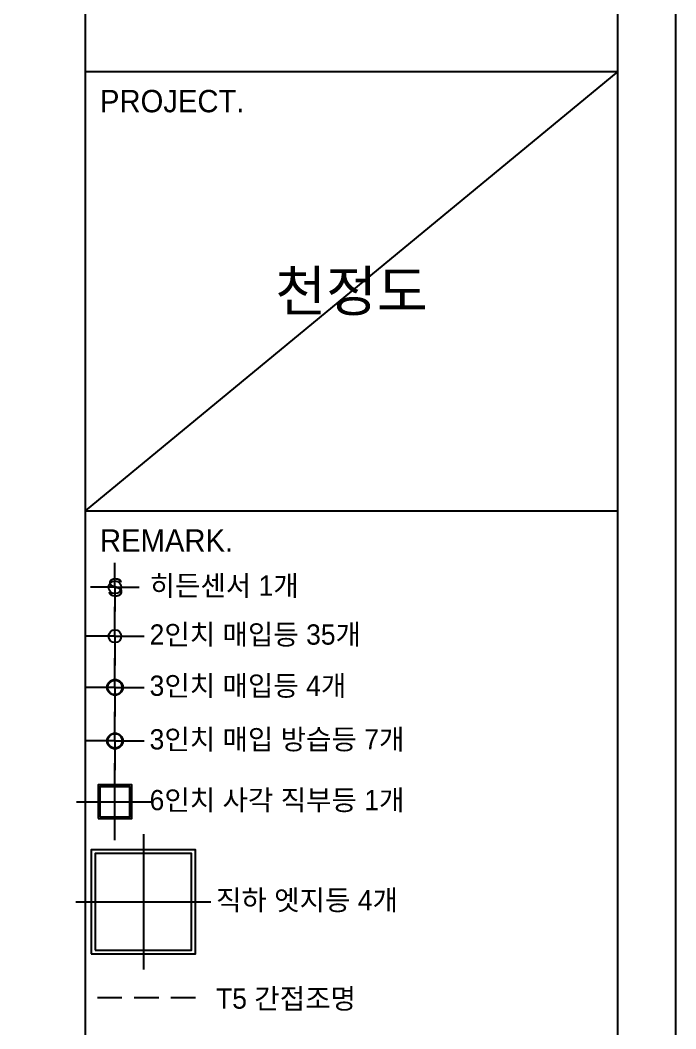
# Model space of a CAD drawing. Header units: millimetres. Extents: x -551172 to 227904, y -3435 to 261611.
# Drawn here: x 188905 to 192304, y 86032 to 91259 of the extents above; entities that cross this region are included whole.
import ezdxf
from ezdxf.enums import TextEntityAlignment as Align

# ---------------------------------------------------------------- set-up
doc = ezdxf.new("R2010")
doc.units = ezdxf.units.MM
doc.header["$LTSCALE"] = 100
doc.linetypes.add('HIDDENX2', pattern=[19.05, 12.7, -6.35])
doc.layers.get('DEFPOINTS').update_dxf_attribs({"color": 248})
for name, color, linetype in [('3TI-CE-LIGHT', 6, 'Continuous'), ('C-LIGHT', 5, 'Continuous'), ('C-LIGHT(IN)', 10, 'HIDDENX2'), ('F-TEXT @ 1', 3, 'Continuous'), ('F-WALL1', 2, 'Continuous'), ('FORM(YOURNAME)-1', 1, 'Continuous'), ('FORM(YOURNAME)-11', 1, 'Continuous'), ('전기', 7, 'Continuous')]:
    doc.layers.add(name, color=color, linetype=linetype)
doc.styles.add('YOURNAME', font='HYWULM.TTF')
doc.styles.add('휴먼엑스포', font='Expo M.ttf')

# ---------------------------------------------------------------- blocks, each defined once
blk = doc.blocks.new('FORM-ELEVATION')
at = {"layer": 'DEFPOINTS', "color": 158}
for p, q in [((62481, 35508), (62481, -21492)), ((71691, 21686), (62481, 14097))]:
    blk.add_line(p, q, dxfattribs=at)
blk.add_lwpolyline([(-10309, -21692), (71691, -21692), (71691, 35708), (-10309, 35708)], close=True, dxfattribs=at)
at = {"layer": 'FORM(YOURNAME)-11', "color": 14}
for p, q in [((62481, 21686), (71691, 21686)), ((62481, 14097), (71691, 14097))]:
    blk.add_line(p, q, dxfattribs=at)
at = {"layer": 'FORM(YOURNAME)-11', "color": 250}
blk.add_lwpolyline([(-11309, -22692), (72691, -22692), (72691, 36708), (-11309, 36708)], close=True, dxfattribs=at)
at = {"layer": 'FORM(YOURNAME)-11', "color": 14, "style": 'YOURNAME'}
for s, p in [('PROJECT.', (62739, 21172)), ('REMARK.', (62739, 13582))]:
    blk.add_text(s, height=386.1, dxfattribs=at).set_placement(p, align=Align.MIDDLE_LEFT)
at = {"layer": 'FORM(YOURNAME)-11', "color": 3, "style": 'YOURNAME'}
for tag, height, p in [('1', 450, (71041, -1219)), ('2', 450, (71041, -1863)), ('3', 450, (71041, -3150)), ('4', 450, (71041, -5081)), ('5', 515, (71041, -7398)), ('6', 515, (71041, -9650)), ('7', 515, (71041, -11903)), ('8', 515, (71041, -14155)), ('9', 515, (71041, -16408)), ('10', 515, (66791, -18596)), ('11', 515, (71041, -18660)), ('12', 515, (66791, -20848)), ('13', 515, (71041, -20848))]:
    blk.add_attdef(tag, text='', height=height, dxfattribs=at).set_placement(p, align=Align.MIDDLE_RIGHT)
blk = doc.blocks.new('*U717')
at = {"layer": 'FORM(YOURNAME)-1', "xscale": 0.3, "yscale": 0.3, "zscale": 0.3}
blk.add_blockref('FORM-ELEVATION', (170497, 84487.8), dxfattribs=at)

msp = doc.modelspace()

# ---------------------------------------------------------------- linework, layer by layer
at = {"layer": '3TI-CE-LIGHT', "color": 1}
for p, q in [((189396.2, 88066.6), (189396.2, 88217.8)), ((189396.2, 88066.6), (189245, 88066.6)), ((189396.2, 88066.6), (189547.4, 88066.6)), ((189396.2, 88066.6), (189396.2, 87915.4)), ((189396.2, 87801.3), (189396.2, 87952.5)), ((189396.2, 87801.3), (189245, 87801.3)), ((189396.2, 87801.3), (189547.4, 87801.3)), ((189396.2, 87801.3), (189396.2, 87650.1)), ((189396.2, 87523.5), (189396.2, 87674.7)), ((189396.2, 87523.5), (189245, 87523.5)), ((189396.2, 87523.5), (189547.4, 87523.5)), ((189396.2, 87523.5), (189396.2, 87372.3)), ((189396.2, 87009), (189396.2, 87408.2)), ((189196.6, 87208.6), (189595.7, 87208.6)), ((189543.7, 87040.1), (189543.7, 86340.1)), ((189193.7, 86690.1), (189893.7, 86690.1))]:
    msp.add_line(p, q, dxfattribs=at)
for points in [[(189318.7, 87131.1), (189473.7, 87131.1), (189473.7, 87286.1), (189318.7, 87286.1)], [(189293.7, 86440.1), (189793.7, 86440.1), (189793.7, 86940.1), (189293.7, 86940.1)]]:
    msp.add_lwpolyline(points, close=True, dxfattribs=at)
for centre in [(189396.2, 87801.3), (189396.2, 87523.5)]:
    msp.add_circle(centre, 37.5, dxfattribs=at)
at = {"layer": 'C-LIGHT', "color": 1}
for q in [(189396.2, 88446.2), (189270.2, 88320.2), (189396.2, 88194.2), (189522.2, 88320.2)]:
    msp.add_line((189396.2, 88320.2), q, dxfattribs=at)
at = {"layer": 'C-LIGHT'}
for points in [[(189308.7, 87121.1), (189483.7, 87121.1), (189483.7, 87296.1), (189308.7, 87296.1)], [(189273.7, 86420.1), (189813.7, 86420.1), (189813.7, 86960.1), (189273.7, 86960.1)]]:
    msp.add_lwpolyline(points, close=True, dxfattribs=at)
for centre, radius in [((189396.2, 88320.2), 33), ((189396.2, 88066.6), 33), ((189396.2, 87801.3), 41), ((189396.2, 87523.5), 41)]:
    msp.add_circle(centre, radius, dxfattribs=at)
at = {"layer": 'C-LIGHT(IN)', "ltscale": 0.1}
msp.add_line((189813.7, 86191.7), (189273.7, 86191.7), dxfattribs=at)

# ---------------------------------------------------------------- block references
at = {"layer": 'F-WALL1'}
msp.add_blockref('*U717', (0, 0), dxfattribs=at)

# ---------------------------------------------------------------- texts
at = {"layer": 'F-TEXT @ 1', "style": 'YOURNAME'}
msp.add_text('천정도', height=210, dxfattribs=at).set_placement((190622.9, 89855.4), align=Align.MIDDLE_CENTER)
for s, p in [('히든센서 1개', (189575.9, 88328.8)), ('2인치 매입등 35개', (189575.9, 88075.2)), ('3인치 매입등 4개', (189575.9, 87809.9)), ('3인치 매입 방습등 7개', (189575.9, 87532.1)), ('6인치 사각 직부등 1개', (189575.9, 87217.2)), ('직하 엣지등 4개', (189920.4, 86698.8)), ('T5 간접조명', (189920.4, 86188.6))]:
    msp.add_text(s, height=105, dxfattribs=at).set_placement(p, align=Align.MIDDLE_LEFT)
at = {"layer": '전기', "style": '휴먼엑스포'}
msp.add_text('S', height=96, dxfattribs=at).set_placement((189355.4, 88271.2))

doc.saveas('drawing.dxf')
